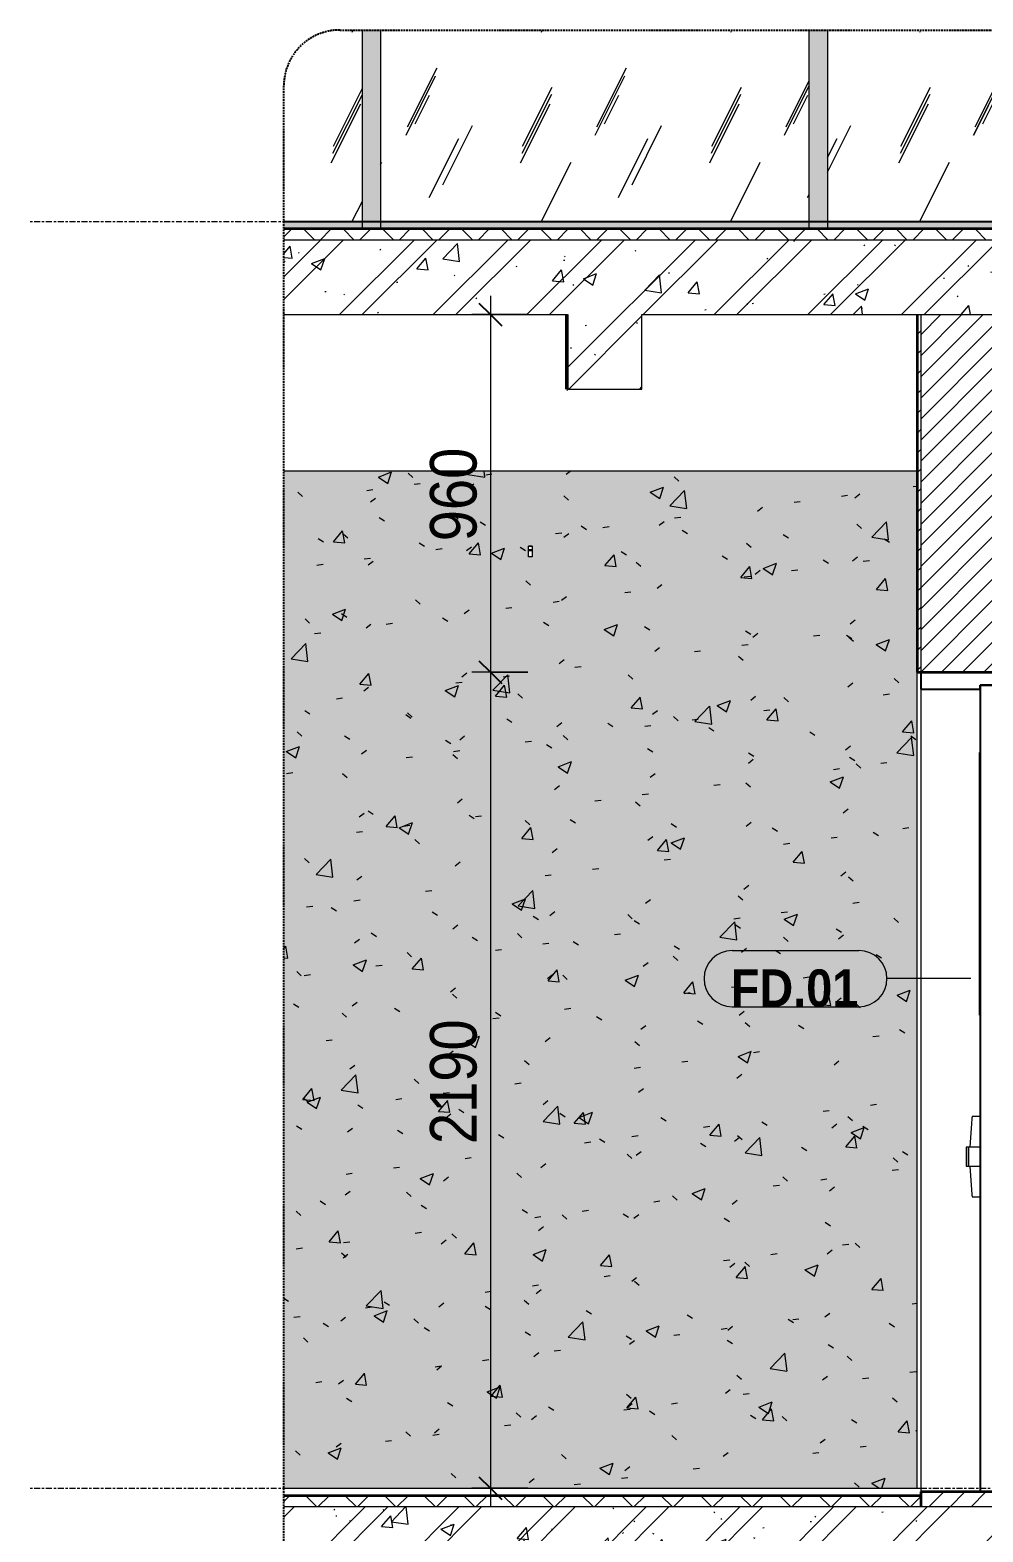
# Model space of a CAD drawing. Header units: millimetres. Extents: x 74302 to 149682, y -1785 to 49068.
# Drawn here: x 129880 to 132438, y 2083 to 6114 of the extents above; entities that cross this region are included whole.
import ezdxf

# ---------------------------------------------------------------- set-up
doc = ezdxf.new("R2010")
doc.units = ezdxf.units.MM
doc.linetypes.add('Centre', pattern=[31.75, 6.35, -4.7625, 15.875, -4.7625])
doc.linetypes.add('Hidden', pattern=[7.14375, 4.7625, -2.38125])
for name, color, linetype, lineweight in [('0-3', 90, 'Continuous', 5), ('A-ANNO-DIMS', 211, 'Continuous', 9), ('A-ANNO-DIMS-50', 211, 'Continuous', 9), ('A-DETL-GENF', 92, 'Continuous', 18), ('A-DETL-GENF-3', 92, 'Hidden', 25), ('A-DETL-GENF-4', 9, 'Continuous', 18), ('A-DETL-THIN', 151, 'Continuous', 18), ('A-DOOR', 31, 'Continuous', 18), ('A-DOOR-1', 31, 'Continuous', 25), ('A-DOOR-FRAM', 31, 'Continuous', 25), ('A-DOOR-FRAM-1', 31, 'Continuous', 18), ('A-DOOR-IDEN', 31, 'Continuous', 9), ('A-FLOR-FNSH-1', 250, 'Continuous', 35), ('A-FLOR-LEVL-2', 51, 'Centre', 9), ('A-FLOR-PATT-2', 8, 'Continuous', 18), ('A-GLAZ-CURT', 52, 'Continuous', 18), ('A-GLAZ-CURT-2', 254, 'Continuous', 18), ('A-GLAZ-CWMG', 51, 'Continuous', 18), ('A-GLAZ-CWMG-2', 254, 'Continuous', 18), ('A-WALL', 113, 'Continuous', 18), ('A-WALL-2', 250, 'Continuous', 35), ('A-WALL-PATT-3', 111, 'Continuous', 18), ('A-WALL-PATT-4', 255, 'Continuous', 5), ('A-WALL-PATT-5', 254, 'Continuous', 18), ('E-LITE-EQPM', 33, 'Continuous', 18), ('I-WALL', 2, 'Continuous', 18), ('M-EQPM', 50, 'Continuous', 18), ('M-EQPM-2', 50, 'Continuous', 25), ('S-BEAM-1', 71, 'Continuous', 5), ('S-BEAM-2', 7, 'Continuous', 18), ('S-BEAM-3', 10, 'Continuous', 50)]:
    doc.layers.add(name, color=color, linetype=linetype, lineweight=lineweight)
doc.styles.add('Arial_B', font='arialbd.ttf', dxfattribs={"width": 0.9, "height": 100})
doc.styles.add('UTM Avo', font='', dxfattribs={"width": 0.9, "height": 125})
doc.styles.get('UTM Avo').set_extended_font_data('UTM Avo')
doc.dimstyles.new('1_Dim_chi_tiet_2_5', dxfattribs={"dimscale": 304.8, "dimtxt": 124.912619, "dimasz": 0.19685, "dimexe": 0.164042, "dimexo": 0.0625, "dimgap": 0.016404, "dimtad": 1, "dimdec": 0, "dimrnd": 5, "dimzin": 0, "dimdsep": 46, "dimtxsty": 'UTM Avo', "dimblk1": 'OBLIQUE', "dimblk2": 'OBLIQUE', "dimsah": 1, "dimcen": 0.09, "dimdle": 0.164042, "dimazin": 0, "dimtfac": 1, "dimtdec": 4, "dimtix": 1, "dimtmove": 0, "dimatfit": 3, "dimfxl": 0.328084, "dimfxlon": 1, "dimtvp": 1, "dimtolj": 1, "dimtzin": 0, "dimarcsym": 2})
pattern_1 = [(45, (134045.125, 15725), (-53.033, 53.033), []), (135, (134045.125, 15725), (-53.033, -53.033), [])]
pattern_2 = [(63.435, (-19115.96, 15759.78), (-0.0009, 508), [177.488, -958.435]), (63.435, (-19623.96, 15759.78), (-0.0009, 508), [177.488, -958.435]), (63.435, (-18872.78, 15857.92), (-0.0009, 508), [177.488, -958.435]), (63.435, (-19380.78, 15857.92), (-0.0009, 508), [177.488, -958.435]), (63.435, (-18909.59, 15823.28), (-0.0009, 508), [177.488, -958.435]), (63.435, (-19417.59, 15823.28), (-0.0009, 508), [177.488, -958.435]), (63.435, (-18947.1, 16021.7), (-0.0009, 508), [86.267, -1049.655]), (63.435, (-19455.1, 16021.7), (-0.0009, 508), [86.267, -1049.655]), (63.435, (-18971.64, 15990.98), (-0.0009, 508), [177.488, -958.435]), (63.435, (-19479.64, 15990.98), (-0.0009, 508), [177.488, -958.435]), (63.435, (-18967.31, 16013.03), (-0.0009, 508), [177.488, -958.435]), (63.435, (-19475.31, 16013.03), (-0.0009, 508), [177.488, -958.435]), (63.435, (-19172.27, 15916.31), (-0.0009, 508), [177.488, -958.435]), (63.435, (-19680.27, 15916.31), (-0.0009, 508), [177.488, -958.435]), (63.435, (-19167.94, 15942.3), (-0.0009, 508), [177.488, -958.435]), (63.435, (-19675.94, 15942.3), (-0.0009, 508), [177.488, -958.435]), (63.435, (-19166.77, 15961.03), (-0.0009, 508), [177.488, -958.435]), (63.435, (-19674.77, 15961.03), (-0.0009, 508), [177.488, -958.435])]
pattern_3 = [(50, (134045.12, 15725), (364.368, -31.878), [38.1, -419.1]), (355, (134045.12, 15725), (-70.486, 382.113), [30.48, -335.28]), (100.451, (134075.5, 15722.34), (293.885, 350.233), [32.38, -356.18]), (46.184, (134045.12, 15826.6), (542.158, -84.086), [57.15, -628.65]), (96.636, (134090.3, 15819.6), (474.805, 494.855), [48.57, -534.27]), (351.184, (134045.1, 15826.6), (474.81, 494.85), [45.72, -502.92]), (21, (134095.92, 15801.2), (303.2285, -204.5305), [38.1, -419.1]), (326, (134095.92, 15801.2), (123.604, 368.376), [30.48, -335.28]), (71.451, (134121.2, 15784.16), (426.834, 163.843), [32.38, -356.18]), (37.5, (134045.12, 15725), (6.1766, 169.1102), [3.353, -327.863, 3.353, -337.007, -336.55]), (37.5, (134045.12, 15725), (6.1766, 169.1102), [-671.576, 3.353, -333.197]), (7.5, (134045.12, 15725), (133.6389, 200.3615), [3.353, -190.703, 3.353, -320.243, -128.27]), (7.5, (134045.12, 15725), (133.6389, 200.3615), [-517.652, 3.353, -124.917]), (327.5, (133931.84, 15725), (271.1818, -11.4584), [3.353, -123.647, 3.353, -392.887, -525.78]), (327.5, (133931.84, 15725), (271.1818, -11.4584), [-523.24, 3.353, -522.427]), (317.5, (133881.04, 15725), (296.2585, 50.853), [3.353, -161.747, 3.353, -259.791, -373.38]), (317.5, (133881.04, 15725), (296.2585, 50.853), [-428.244, 3.353, -370.027]), (45, (134045.12, 15725), (-125.7236, 125.7236), []), (45, (134045.12, 15915.5), (-125.7236, 125.7236), [])]

# ---------------------------------------------------------------- blocks, each defined once
blk = doc.blocks.new('NCV_TKTC_KET CAU_rvt-6-TKCS_SẢNH - BẬC CẤP 4 - MẶT CẮT')
at = {"layer": 'S-BEAM-1'}
blk.add_hatch(color=256, dxfattribs=at).paths.add_polyline_path([(-22436.9, 5150), (-22435.3, 5150), (-22435.3, 5350), (-22436.9, 5350), (-22436.9, 5326.9)])
at = {"layer": 'S-BEAM-2'}
blk.add_line((-21496.9, 4930), (-23196.9, 4930), dxfattribs=at)
at = {"layer": 'S-BEAM-3'}
for p, q in [((-22436.9, 5350), (-22436.9, 5150)), ((-22436.9, 5150), (-22435.3, 5150))]:
    blk.add_line(p, q, dxfattribs=at)
blk = doc.blocks.new('System Panel - Glazed-1286806-TKCS_SẢNH - BẬC CẤP 4 - MẶT CẮT')
at = {"layer": 'A-GLAZ-CURT-2'}
h = blk.add_hatch(dxfattribs=at)
h.set_pattern_fill('FP_30', color=256, style=0, pattern_type=2)
h.set_pattern_definition(pattern_2)
h.paths.add_polyline_path([(-22936.9, 5600), (-21786.9, 5600), (-21786.9, 6113.7), (-22936.9, 6113.7)])
at = {"layer": 'A-GLAZ-CURT'}
blk.add_line((-22936.9, 5600), (-21786.9, 5600), dxfattribs=at)
blk = doc.blocks.new('System Panel - Glazed-V50-TKCS_SẢNH - BẬC CẤP 4 - MẶT CẮT')
at = {"layer": 'A-GLAZ-CURT-2'}
h = blk.add_hatch(dxfattribs=at)
h.set_pattern_fill('FP_30', color=256, style=0, pattern_type=2)
h.set_pattern_definition(pattern_2)
h.paths.add_polyline_path([(-22986.9, 5600), (-22986.9, 6113.7), (-23046.9, 6113.7), (-23085.8, 6108.5), (-23121.9, 6093.6), (-23153, 6069.7), (-23176.8, 6038.7), (-23191.8, 6002.5), (-23196.9, 5963.7), (-23196.9, 5600), (-23046.9, 5600)])
at = {"layer": 'A-GLAZ-CURT'}
blk.add_line((-23196.9, 5600), (-22986.9, 5600), dxfattribs=at)
blk = doc.blocks.new('Rectangular Mullion - 50 x 100mm-1286804-TKCS_SẢNH - BẬC CẤP 4 - MẶT CẮT')
at = {"layer": 'A-GLAZ-CWMG-2'}
blk.add_hatch(color=256, dxfattribs=at).paths.add_polyline_path([(-21736.9, 5580), (-21736.9, 6113.7), (-21786.9, 6113.7), (-21786.9, 5580)])
at = {"layer": 'A-GLAZ-CWMG'}
for p, q in [((-21786.9, 6113.7), (-21786.9, 5580)), ((-21736.9, 6113.7), (-21736.9, 5580))]:
    blk.add_line(p, q, dxfattribs=at)
blk = doc.blocks.new('LIC_06-ĐÈN LED TRÒN DOWNLIGHT_ P_18W - LIC_06-ĐÈN LED TRÒN DOWNLIGHT_ P_18W - ÁNH SÁNG 6000K-1339139-TKCS_SẢNH - BẬC CẤP 4 - MẶT CẮT')
at = {"layer": 'E-LITE-EQPM'}
for p, q in [((-22530.3, 4728), (-22540.3, 4728)), ((-22540.3, 4728), (-22540.3, 4728)), ((-22530.3, 4728), (-22540.3, 4728)), ((-22540.3, 4727.2), (-22540.3, 4728)), ((-22540.3, 4719), (-22540.3, 4727.2)), ((-22530.3, 4727.2), (-22540.3, 4727.2)), ((-22540.3, 4716), (-22540.3, 4719)), ((-22530.3, 4719), (-22540.3, 4719)), ((-22530.3, 4728), (-22530.3, 4728)), ((-22530.3, 4728), (-22530.3, 4727.2)), ((-22530.3, 4727.2), (-22530.3, 4719)), ((-22530.3, 4719), (-22530.3, 4716)), ((-22540.3, 4700), (-22540.3, 4716)), ((-22530.3, 4716), (-22540.3, 4716)), ((-22530.3, 4700), (-22540.3, 4700)), ((-22530.3, 4716), (-22530.3, 4700))]:
    blk.add_line(p, q, dxfattribs=at)
blk = doc.blocks.new('FD_01 - FD_01-1200x2200mm-1787917-TKCS_SẢNH - BẬC CẤP 4 - MẶT CẮT')
at = {"layer": 'A-DOOR'}
for p, q in [((-21326.9, 3198), (-21349, 3198)), ((-21350.5, 3178.9), (-21355.5, 3115.4)), ((-21280.9, 3170), (-21286.9, 3170)), ((-21278.9, 2892.5), (-21278.9, 3162.5)), ((-21365, 3115.4), (-21365, 3064.6)), ((-21358.7, 3115.4), (-21365, 3115.4)), ((-21358.7, 3064.6), (-21358.7, 3115.4)), ((-21358.7, 3115.4), (-21358.7, 3064.6)), ((-21326.9, 3115.4), (-21358.7, 3115.4)), ((-21326.9, 3064.6), (-21326.9, 3115.4)), ((-21251.9, 3100), (-21251.9, 3107.5)), ((-21241.9, 3107.5), (-21251.9, 3107.5)), ((-21241.9, 3107.5), (-21241.9, 3100)), ((-21365, 3064.6), (-21358.7, 3064.6)), ((-21358.7, 3064.6), (-21326.9, 3064.6)), ((-21355.5, 3064.6), (-21350.5, 3001.1)), ((-21251.9, 3100), (-21278.9, 3100)), ((-21278.9, 3099.7), (-21278.9, 3100)), ((-21278.9, 3087.3), (-21278.9, 3087.4)), ((-21278.9, 3080), (-21278.9, 3080.3)), ((-21278.9, 3080), (-21251.9, 3080)), ((-21251.9, 3090), (-21251.9, 3100)), ((-21251.9, 3080), (-21251.9, 3090)), ((-21251.9, 3072.5), (-21251.9, 3080)), ((-21241.9, 3072.5), (-21251.9, 3072.5)), ((-21241.9, 3100), (-21241.9, 3090)), ((-21241.9, 3090), (-21241.9, 3080)), ((-21241.9, 3080), (-21241.9, 3072.5)), ((-21276.9, 2996), (-21278.9, 2996)), ((-21276.9, 2985.1), (-21278.9, 2985.1)), ((-21276.9, 2995.3), (-21276.9, 2985.1)), ((-21276.9, 2985.1), (-21276.9, 2971.2)), ((-21349, 2982.1), (-21326.9, 2982.1)), ((-21278.9, 2967.7), (-21276.9, 2967.7)), ((-21276.9, 2971.2), (-21276.9, 2968.8)), ((-21286.9, 2885), (-21280.9, 2885))]:
    blk.add_line(p, q, dxfattribs=at)
at = {"layer": 'A-DOOR', "flags": 128}
for points in [[(-21349, 3198), (-21349, 3197.5), (-21349.1, 3196.1), (-21349.3, 3193.8), (-21349.6, 3190.8), (-21349.8, 3187.2), (-21350.2, 3183.1), (-21350.5, 3178.9)], [(-21280.9, 3170), (-21280.8, 3170), (-21280.7, 3170)], [(-21280.2, 3169.9), (-21280.2, 3169.8), (-21280.1, 3169.8), (-21280, 3169.8), (-21279.9, 3169.7), (-21279.9, 3169.7), (-21279.8, 3169.7), (-21279.7, 3169.6), (-21279.7, 3169.6), (-21279.6, 3169.5), (-21279.6, 3169.4), (-21279.5, 3169.4), (-21279.4, 3169.3), (-21279.4, 3169.3), (-21279.3, 3169.2), (-21279.3, 3169.1), (-21279.3, 3169.1), (-21279.2, 3169), (-21279.2, 3168.9), (-21279.1, 3168.9), (-21279.1, 3168.8), (-21279.1, 3168.7), (-21279, 3168.6), (-21279, 3168.6), (-21279, 3168.5), (-21279, 3168.4), (-21279, 3168.3), (-21279, 3168.3), (-21278.9, 3168.2), (-21278.9, 3168.1), (-21278.9, 3168), (-21278.9, 3168)], [(-21350.5, 3001.1), (-21350.2, 2996.9), (-21349.8, 2992.8), (-21349.6, 2989.2), (-21349.3, 2986.2), (-21349.1, 2983.9), (-21349, 2982.5), (-21349, 2982.1)], [(-21280.7, 2885), (-21280.8, 2885), (-21280.8, 2885), (-21280.9, 2885)], [(-21278.9, 2887), (-21278.9, 2886.9), (-21278.9, 2886.8), (-21279, 2886.8), (-21279, 2886.7), (-21279, 2886.6), (-21279, 2886.5), (-21279, 2886.4), (-21279, 2886.4), (-21279.1, 2886.3), (-21279.1, 2886.2), (-21279.1, 2886.1), (-21279.2, 2886.1), (-21279.2, 2886), (-21279.2, 2885.9), (-21279.3, 2885.9), (-21279.3, 2885.8), (-21279.4, 2885.7), (-21279.4, 2885.7), (-21279.5, 2885.6), (-21279.5, 2885.6), (-21279.6, 2885.5), (-21279.7, 2885.5), (-21279.7, 2885.4), (-21279.8, 2885.4), (-21279.9, 2885.3), (-21279.9, 2885.3), (-21280, 2885.2), (-21280.1, 2885.2), (-21280.1, 2885.2), (-21280.2, 2885.1), (-21280.3, 2885.1)]]:
    blk.add_lwpolyline(points, dxfattribs=at)
at = {"layer": 'A-DOOR-1'}
for p, q in [((-21286.9, 4355), (-21326.9, 4355)), ((-21326.9, 4355), (-21326.9, 2190)), ((-21286.9, 2190), (-21286.9, 4355)), ((-21326.9, 4175), (-21328.9, 4175)), ((-21328.9, 4175), (-21328.9, 3470)), ((-21326.9, 3470), (-21326.9, 4175)), ((-21284.9, 4175), (-21286.9, 4175)), ((-21286.9, 4175), (-21286.9, 3470)), ((-21284.9, 3470), (-21284.9, 4175)), ((-21328.9, 3470), (-21326.9, 3470)), ((-21286.9, 3470), (-21284.9, 3470)), ((-21326.9, 2190), (-21286.9, 2190))]:
    blk.add_line(p, q, dxfattribs=at)
at = {"layer": 'A-DOOR-FRAM'}
for p, q in [((-21286.9, 4390), (-21486.9, 4390)), ((-21486.9, 4390), (-21486.9, 4345)), ((-21326.9, 4345), (-21326.9, 4355)), ((-21326.9, 4355), (-21286.9, 4355)), ((-21286.9, 4355), (-21286.9, 4390)), ((-21486.9, 4345), (-21326.9, 4345))]:
    blk.add_line(p, q, dxfattribs=at)
at = {"layer": 'A-DOOR-FRAM-1'}
blk.add_line((-21486.9, 4345), (-21486.9, 2190), dxfattribs=at)
blk = doc.blocks.new('TKTC_XREF_251221_MB TANG 2-7 - TKTC_XREF_251221_MB TANG 2-7-2039446-TKCS_SẢNH - BẬC CẤP 4 - MẶT CẮT')
at = {"layer": 'M-EQPM-2'}
blk.add_line((-23196.9, 5600), (-17236.9, 5600), dxfattribs=at)
blk = doc.blocks.new('System Panel - Glazed-V53-TKCS_SẢNH - BẬC CẤP 4 - MẶT CẮT')
at = {"layer": 'A-GLAZ-CURT-2'}
h = blk.add_hatch(dxfattribs=at)
h.set_pattern_fill('FP_30', color=256, style=0, pattern_type=2)
h.set_pattern_definition(pattern_2)
h.paths.add_polyline_path([(-20586.9, 5600), (-20586.9, 6113.7), (-21736.9, 6113.7), (-21736.9, 5600), (-20606.9, 5600)])
at = {"layer": 'A-GLAZ-CURT'}
blk.add_line((-21736.9, 5600), (-20586.9, 5600), dxfattribs=at)
blk = doc.blocks.new('BORDER VIEW - BORDER VIEW-2200112-TKCS_SẢNH - BẬC CẤP 4 - MẶT CẮT')
at = {"layer": 'A-DETL-GENF-3'}
for p, q in [((-23046.9, 6113.7), (-16442.5, 6113.7)), ((-23196.9, -470), (-23196.9, 5963.7))]:
    blk.add_line(p, q, dxfattribs=at)
blk.add_arc((-23046.9, 5963.7), 150, 90, 180, dxfattribs=at)
blk = doc.blocks.new('DIMBLOCK43-TKCS_SẢNH - BẬC CẤP 4 - MẶT CẮT')
at = {"layer": 'A-ANNO-DIMS-50', "lineweight": 25}
for p, q in [((131115.8, 5350), (131085.8, 5380)), ((131115.8, 5350), (131145.8, 5320)), ((131115.8, 4390), (131085.8, 4420)), ((131115.8, 4390), (131145.8, 4360))]:
    blk.add_line(p, q, dxfattribs=at)
at = {"layer": 'A-ANNO-DIMS-50'}
for p, q in [((131115.8, 5400), (131115.8, 4390)), ((131215.8, 5350), (131065.8, 5350)), ((131115.8, 5350), (131215.8, 5350)), ((131215.8, 4390), (131065.8, 4390)), ((131115.8, 4390), (131215.8, 4390))]:
    blk.add_line(p, q, dxfattribs=at)
at = {"layer": 'A-ANNO-DIMS-50', "color": 0, "insert": (130953.4, 4741.6), "char_height": 125, "width": 308.118, "attachment_point": 1, "rotation": 90, "line_spacing_factor": 1.110334, "style": 'UTM Avo'}
blk.add_mtext('960', dxfattribs=at)
blk = doc.blocks.new('_Oblique')
at = {"color": 0, "linetype": 'ByBlock', "lineweight": -2}
blk.add_line((-0.5, -0.5), (0.5, 0.5), dxfattribs=at)
blk = doc.blocks.new('DIMBLOCK44-TKCS_SẢNH - BẬC CẤP 4 - MẶT CẮT')
at = {"layer": 'A-ANNO-DIMS-50', "lineweight": 25}
for p, q in [((131115.8, 4390), (131085.8, 4420)), ((131115.8, 4390), (131145.8, 4360)), ((131115.8, 2200), (131085.8, 2230)), ((131115.8, 2200), (131145.8, 2170))]:
    blk.add_line(p, q, dxfattribs=at)
at = {"layer": 'A-ANNO-DIMS-50'}
for p, q in [((131215.8, 4390), (131065.8, 4390)), ((131115.8, 4390), (131115.8, 2150)), ((131115.8, 4390), (131215.8, 4390)), ((131215.8, 2200), (131065.8, 2200)), ((131115.8, 2200), (131215.8, 2200))]:
    blk.add_line(p, q, dxfattribs=at)
at = {"layer": 'A-ANNO-DIMS-50', "color": 0, "insert": (130953.4, 3123.8), "char_height": 125, "width": 410.824, "attachment_point": 1, "rotation": 90, "line_spacing_factor": 1.110334, "style": 'UTM Avo'}
blk.add_mtext('2190', dxfattribs=at)
blk = doc.blocks.new('STN_Door Tag - STN_Door Tag-1788670-TKCS_SẢNH - BẬC CẤP 4 - MẶT CẮT')
at = {"layer": 'A-DOOR-IDEN'}
for p, q in [((-21993.2, 3643.2), (-21653.2, 3643.2)), ((-21993.2, 3492.2), (-21653.2, 3492.2))]:
    blk.add_line(p, q, dxfattribs=at)
for centre, start, end in [((-21993.2, 3567.7), 90, 270), ((-21653.2, 3567.7), 270, 90)]:
    blk.add_arc(centre, 75.5, start, end, dxfattribs=at)

msp = doc.modelspace()

# ---------------------------------------------------------------- hatches: boundary and pattern name
at = {"layer": 'A-DETL-GENF-4'}
h = msp.add_hatch(dxfattribs=at)
h.set_pattern_fill('FP_27', color=256, style=0, pattern_type=2)
h.set_pattern_definition(pattern_3)
h.paths.add_polyline_path([(136520.9, 4950), (136520.9, 5550), (130560.9, 5550), (130560.9, 5350), (131322.5, 5350), (131322.5, 5150), (131522.5, 5150), (131522.5, 5350), (136222.5, 5350), (136222.5, 4950)])
h = msp.add_hatch(dxfattribs=at)
h.set_pattern_fill('FP_27', color=256, style=0, pattern_type=2)
h.set_pattern_definition(pattern_3)
h.paths.add_polyline_path([(134025, 1700), (134040.9, 1700), (134040.9, 2150), (130560.9, 2150), (130560.9, 1931.8), (131322.5, 1931.8), (131322.5, 1750), (131522.5, 1750), (131522.5, 1930), (132268.9, 1930), (132268.9, 1730), (132468.9, 1730), (132468.9, 1930), (133840.9, 1930), (133840.9, 1700)])
at = {"layer": 'A-FLOR-PATT-2'}
h = msp.add_hatch(dxfattribs=at)
h.set_pattern_fill('FP_29', color=256, style=0, pattern_type=2)
h.set_pattern_definition(pattern_1)
h.paths.add_polyline_path([(132276.8, 5550), (133220.9, 5550), (133220.9, 5580), (130560.9, 5580), (130560.9, 5550), (131522.5, 5550)])
h = msp.add_hatch(dxfattribs=at)
h.set_pattern_fill('FP_29', color=256, style=0, pattern_type=2)
h.set_pattern_definition(pattern_1)
h.paths.add_polyline_path([(131522.5, 2150), (132270.9, 2150), (132270.9, 2180), (130560.9, 2180), (130560.9, 2150), (131322.5, 2150)])
at = {"layer": 'A-WALL-PATT-3'}
h = msp.add_hatch(dxfattribs=at)
h.set_pattern_fill('FP_33', color=256, style=0, pattern_type=2)
h.set_pattern_definition([(45, (134045.125, 15725), (-26.5165, 26.5165), [])])
h.paths.add_polyline_path([(132260.9, 4390), (132270.9, 4390), (132270.9, 5350), (132260.9, 5350), (132260.9, 4473.7)])
h = msp.add_hatch(dxfattribs=at)
h.set_pattern_fill('FP_28', color=256, style=0, pattern_type=2)
h.set_pattern_definition([(45, (134045.125, 15725), (-28.28427, 28.28427), [])])
h.paths.add_polyline_path([(132270.9, 2150), (132470.9, 2150), (132470.9, 2190), (132270.9, 2190)])
h.paths.add_polyline_path([(132470.9, 4390), (132470.9, 5350), (132270.9, 5350), (132270.9, 4390), (132276.8, 4390)])
at = {"layer": 'A-WALL-PATT-4'}
h = msp.add_hatch(color=256, dxfattribs=at)
h.paths.add_polyline_path([(136110.9, 3290), (136114.9, 3290), (136114.9, 3300), (136110.9, 3300), (136110.9, 3291.2)])
h.paths.add_polyline_path([(136110.9, 4690), (136114.9, 4690), (136114.9, 4700), (136110.9, 4700)])
h.paths.add_polyline_path([(133170.9, 5580), (133170.9, 5600), (132020.9, 5600), (132020.9, 5580), (133150.9, 5580)])
h.paths.add_polyline_path([(130770.9, 5580), (130770.9, 5600), (130560.9, 5600), (130560.9, 5580)])
h.paths.add_polyline_path([(130820.9, 5580), (131970.9, 5580), (131970.9, 5600), (130820.9, 5600)])
at = {"layer": 'A-WALL-PATT-5'}
h = msp.add_hatch(dxfattribs=at)
h.set_pattern_fill('FP_34', color=256, style=0, pattern_type=2)
h.set_pattern_definition([(50, (134045.12, 15725), (364.368, -31.878), [38.1, -419.1]), (355, (134045.12, 15725), (-70.486, 382.113), [30.48, -335.28]), (100.451, (134075.5, 15722.34), (293.885, 350.233), [32.38, -356.18]), (46.184, (134045.12, 15826.6), (542.158, -84.086), [57.15, -628.65]), (96.636, (134090.3, 15819.6), (474.805, 494.855), [48.57, -534.27]), (351.184, (134045.1, 15826.6), (474.81, 494.85), [45.72, -502.92]), (21, (134095.92, 15801.2), (303.2285, -204.5305), [38.1, -419.1]), (326, (134095.92, 15801.2), (123.604, 368.376), [30.48, -335.28]), (71.451, (134121.2, 15784.16), (426.834, 163.843), [32.38, -356.18]), (37.5, (134045.12, 15725), (6.1766, 169.1102), [16.764, -314.452, 16.764, -323.596, -336.55]), (37.5, (134045.12, 15725), (6.1766, 169.1102), [-671.576, 16.764, -319.786]), (7.5, (134045.12, 15725), (133.6389, 200.3615), [16.764, -177.292, 16.764, -306.832, -128.27]), (7.5, (134045.12, 15725), (133.6389, 200.3615), [-517.652, 16.764, -111.506]), (327.5, (133931.84, 15725), (271.1818, -11.4584), [16.764, -110.236, 16.764, -379.476, -525.78]), (327.5, (133931.84, 15725), (271.1818, -11.4584), [-523.24, 16.764, -509.016]), (317.5, (133881.04, 15725), (296.2585, 50.853), [16.764, -148.336, 16.764, -246.38, -373.38]), (317.5, (133881.04, 15725), (296.2585, 50.853), [-428.244, 16.764, -356.616])])
h.paths.add_polyline_path([(132260.9, 2200), (132260.9, 4930), (130560.9, 4930), (130560.9, 2200)])
h.paths.add_polyline_path([(131227.5, 4700), (131217.5, 4700), (131217.5, 4728), (131227.5, 4727.4), (131227.5, 4716)])
h = msp.add_hatch(dxfattribs=at)
h.set_pattern_fill('FP_35', color=256, style=0, pattern_type=2)
h.set_pattern_definition([(37.5, (134045.125, 15725), (-1.60031, 48.94136), [1.676, -36.932, 1.676, -41.504, -41.275]), (37.5, (134045.125, 15725), (-1.60031, 48.94136), [-81.788, 1.676, -39.599]), (7.5, (134045.125, 15725), (44.9521, 71.68268), [1.676, -19.152, 1.676, -33.122, -13.335]), (7.5, (134045.125, 15725), (44.9521, 71.68268), [-55.626, 1.676, -11.659]), (327.5, (134013.883, 15725), (79.09879, 0.14376), [1.676, -11.024, 1.676, -44.044, -59.69]), (327.5, (134013.883, 15725), (79.09879, 0.14376), [-58.42, 1.676, -58.014]), (317.5, (134013.88, 15725), (76.3552, 22.29306), [1.676, -4.674, 1.676, -28.296, -34.29]), (317.5, (134013.88, 15725), (76.3552, 22.29306), [-36.322, 1.676, -32.614])])
h.paths.add_polyline_path([(132260.9, 2200), (132260.9, 4930), (130560.9, 4930), (130560.9, 2200)])
h.paths.add_polyline_path([(131227.5, 4700), (131217.5, 4700), (131217.5, 4728), (131227.5, 4727.4), (131227.5, 4716)])

# ---------------------------------------------------------------- linework, layer by layer
at = {"layer": 'A-DETL-THIN'}
for p, q in [((136520.9, 5550), (130560.9, 5550)), ((130560.9, 5350), (131322.5, 5350)), ((131322.5, 5350), (131322.5, 5150)), ((131522.5, 5150), (131522.5, 5350)), ((131522.5, 5350), (136222.5, 5350)), ((131322.5, 5150), (131522.5, 5150)), ((134040.9, 2150), (130560.9, 2150))]:
    msp.add_line(p, q, dxfattribs=at)
at = {"layer": 'A-DOOR-IDEN'}
msp.add_line((132405.4, 3568.2), (132180.1, 3568.2), dxfattribs=at)
at = {"layer": 'A-FLOR-FNSH-1'}
for p, q in [((133220.9, 5580), (130560.9, 5580)), ((132270.9, 2180), (130560.9, 2180))]:
    msp.add_line(p, q, dxfattribs=at)
at = {"layer": 'A-FLOR-LEVL-2'}
for p, q in [((129879.5, 5600), (138318.1, 5600)), ((129879.5, 2200), (138318.1, 2200))]:
    msp.add_line(p, q, dxfattribs=at)
at = {"layer": 'A-WALL'}
msp.add_line((132270.9, 5350), (132270.9, 4390), dxfattribs=at)
at = {"layer": 'A-WALL-2'}
for p, q in [((132260.9, 5350), (132260.9, 4390)), ((132260.9, 4390), (132470.9, 4390)), ((132470.9, 2190), (132270.9, 2190)), ((132270.9, 2190), (132270.9, 2150))]:
    msp.add_line(p, q, dxfattribs=at)
at = {"layer": 'I-WALL'}
for p, q in [((132260.9, 2200), (132260.9, 4390)), ((130560.9, 2200), (132270.9, 2200))]:
    msp.add_line(p, q, dxfattribs=at)

# ---------------------------------------------------------------- block references
at = {"layer": '0-3'}
msp.add_blockref('NCV_TKTC_KET CAU_rvt-6-TKCS_SẢNH - BẬC CẤP 4 - MẶT CẮT', (153757.8, 0), dxfattribs=at)
at = {"layer": 'A-DETL-GENF'}
msp.add_blockref('BORDER VIEW - BORDER VIEW-2200112-TKCS_SẢNH - BẬC CẤP 4 - MẶT CẮT', (153757.8, 0), dxfattribs=at)
at = {"layer": 'A-DOOR'}
msp.add_blockref('FD_01 - FD_01-1200x2200mm-1787917-TKCS_SẢNH - BẬC CẤP 4 - MẶT CẮT', (153757.8, 0), dxfattribs=at)
at = {"layer": 'A-DOOR-IDEN'}
msp.add_blockref('STN_Door Tag - STN_Door Tag-1788670-TKCS_SẢNH - BẬC CẤP 4 - MẶT CẮT', (153757.8, 0), dxfattribs=at)
at = {"layer": 'A-GLAZ-CURT'}
for name in ['System Panel - Glazed-V50-TKCS_SẢNH - BẬC CẤP 4 - MẶT CẮT', 'System Panel - Glazed-1286806-TKCS_SẢNH - BẬC CẤP 4 - MẶT CẮT', 'System Panel - Glazed-V53-TKCS_SẢNH - BẬC CẤP 4 - MẶT CẮT']:
    msp.add_blockref(name, (153757.8, 0), dxfattribs=at)
at = {"layer": 'A-GLAZ-CWMG'}
for p in [(152557.8, 0), (153757.8, 0)]:
    msp.add_blockref('Rectangular Mullion - 50 x 100mm-1286804-TKCS_SẢNH - BẬC CẤP 4 - MẶT CẮT', p, dxfattribs=at)
at = {"layer": 'E-LITE-EQPM'}
msp.add_blockref('LIC_06-ĐÈN LED TRÒN DOWNLIGHT_ P_18W - LIC_06-ĐÈN LED TRÒN DOWNLIGHT_ P_18W - ÁNH SÁNG 6000K-1339139-TKCS_SẢNH - BẬC CẤP 4 - MẶT CẮT', (153757.8, 0), dxfattribs=at)
at = {"layer": 'M-EQPM'}
msp.add_blockref('TKTC_XREF_251221_MB TANG 2-7 - TKTC_XREF_251221_MB TANG 2-7-2039446-TKCS_SẢNH - BẬC CẤP 4 - MẶT CẮT', (153757.8, 0), dxfattribs=at)

# ---------------------------------------------------------------- texts
at = {"layer": 'A-DOOR-IDEN', "insert": (131932.1, 3541.8), "char_height": 100, "width": 351.45, "attachment_point": 5, "line_spacing_factor": 0.936439, "style": 'Arial_B'}
msp.add_mtext('\\pt2.25,4.5,6.75,9,11.25,13.5,15.75,18,20.25,22.5,24.75,27,29.25,31.5,33.75,36,38.25,40.5,42.75,45,47.25,49.5,51.75,54,56.25,58.5,60.75,63,65.25,67.5,69.75,72;FD.01', dxfattribs=at)

# ---------------------------------------------------------------- dimensions: what is measured, and where the dimension line sits
at = {"layer": 'A-ANNO-DIMS'}
for base, p1, p2, override, picture, middle in [((131115.8, 4390), (131215.8, 5350), (131215.8, 4390), {"dimpost": '<>', "dimfxl": 960}, 'DIMBLOCK43-TKCS_SẢNH - BẬC CẤP 4 - MẶT CẮT', (131046.1, 4870)), ((131115.8, 2200), (131215.8, 4390), (131215.8, 2200), {"dimpost": '<>', "dimfxl": 2190}, 'DIMBLOCK44-TKCS_SẢNH - BẬC CẤP 4 - MẶT CẮT', (131046.1, 3295))]:
    dim = msp.add_linear_dim(base=base, p1=p1, p2=p2, angle=90, dimstyle='1_Dim_chi_tiet_2_5', override=override, dxfattribs=at)
    dim.commit()
    dim.dimension.update_dxf_attribs({"geometry": picture, "text_midpoint": middle})

doc.saveas('drawing.dxf')
